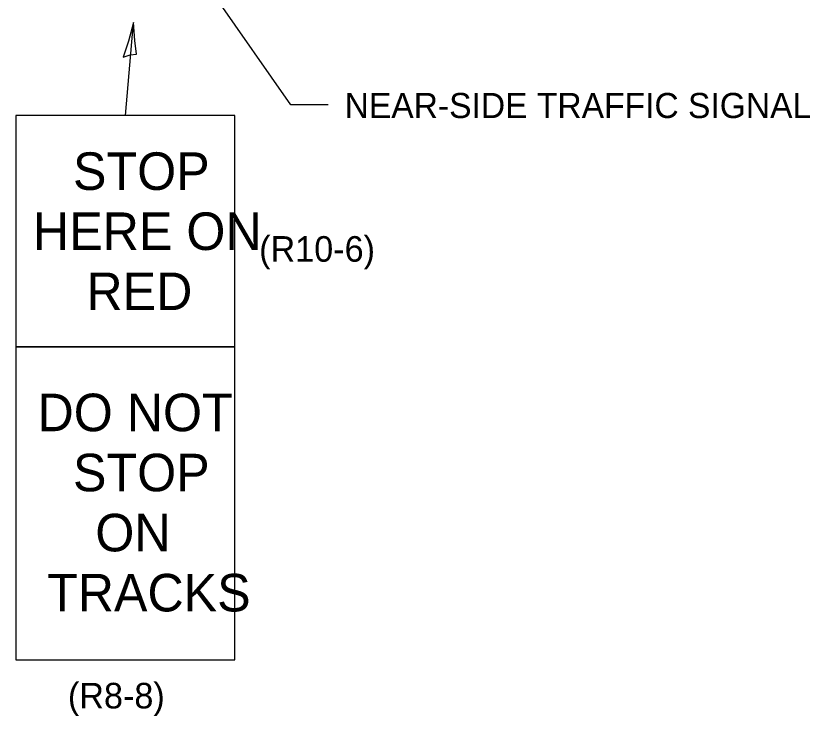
# Model space of a CAD drawing. Extents: x 100275 to 102995, y 95053 to 95493.
# Drawn here: x 102817.7 to 102882.1, y 95257 to 95313.7 of the extents above; entities that cross this region are included whole.
import ezdxf

# ---------------------------------------------------------------- set-up
doc = ezdxf.new("R2010")
doc.units = 0
for name, color, linetype in [('Design_PR_Roadway Notes', 7, 'Continuous'), ('Level 22', 7, 'Continuous'), ('Stage_Construction Traffic Control', 7, 'Continuous')]:
    doc.layers.add(name, color=color, linetype=linetype)

msp = doc.modelspace()

# ---------------------------------------------------------------- linework, layer by layer
at = {"layer": 'Design_PR_Roadway Notes'}
for p, q in [((102840.005, 95306.511), (102829.131, 95322.123)), ((102840.005, 95306.511), (102829.131, 95322.123)), ((102826.612, 95305.661), (102827.272, 95313.178)), ((102826.612, 95305.661), (102827.272, 95313.178)), ((102843.048, 95306.511), (102840.005, 95306.511)), ((102843.048, 95306.511), (102840.005, 95306.511))]:
    msp.add_line(p, q, dxfattribs=at)
msp.add_lwpolyline([(102826.429, 95310.392), (102826.995, 95310.575), (102827.526, 95310.618), (102827.393, 95311.737), (102827.272, 95313.178), (102826.864, 95311.688)], close=True, dxfattribs=at)
msp.add_lwpolyline([(102826.429, 95310.392), (102826.995, 95310.575), (102827.526, 95310.618), (102827.393, 95311.737), (102827.272, 95313.178), (102826.864, 95311.688)], close=True, dxfattribs=at)
at = {"layer": 'Stage_Construction Traffic Control'}
for points in [[(102817.746, 95305.661), (102817.746, 95286.927), (102835.477, 95286.927), (102835.477, 95305.661)], [(102817.746, 95305.661), (102817.746, 95286.927), (102835.477, 95286.927), (102835.477, 95305.661)], [(102817.746, 95286.927), (102817.746, 95261.597), (102835.477, 95261.597), (102835.477, 95286.927)], [(102817.746, 95286.927), (102817.746, 95261.597), (102835.477, 95261.597), (102835.477, 95286.927)]]:
    msp.add_lwpolyline(points, close=True, dxfattribs=at)

# ---------------------------------------------------------------- texts
at = {"layer": 'Design_PR_Roadway Notes'}
msp.add_text('NEAR-SIDE TRAFFIC SIGNAL', height=2.03429, dxfattribs=at).set_placement((102844.371, 95305.453))
msp.add_text('NEAR-SIDE TRAFFIC SIGNAL', height=2.03429, dxfattribs=at).set_placement((102844.371, 95305.453))
at = {"layer": 'Level 22'}
for s, height, p in [('STOP', 3.04, (102822.372, 95299.635)), ('STOP', 3.04, (102822.372, 95299.635)), ('HERE ON', 3.04, (102819.128, 95294.771)), ('HERE ON', 3.04, (102819.128, 95294.771)), ('(R10-6)', 2.0699, (102837.447, 95293.821)), ('(R10-6)', 2.0699, (102837.447, 95293.821)), ('RED', 3.04, (102823.456, 95289.907)), ('RED', 3.04, (102823.456, 95289.907)), ('DO NOT', 3.04, (102819.497, 95280.097)), ('DO NOT', 3.04, (102819.497, 95280.097)), ('STOP', 3.04, (102822.372, 95275.233)), ('STOP', 3.04, (102822.372, 95275.233)), ('ON', 3.04, (102824.178, 95270.369)), ('ON', 3.04, (102824.178, 95270.369)), ('TRACKS', 3.04, (102820.271, 95265.505)), ('TRACKS', 3.04, (102820.271, 95265.505)), ('(R8-8)', 2.0699, (102821.96, 95257.652)), ('(R8-8)', 2.0699, (102821.96, 95257.652))]:
    msp.add_text(s, height=height, dxfattribs=at).set_placement(p)

doc.saveas('drawing.dxf')
